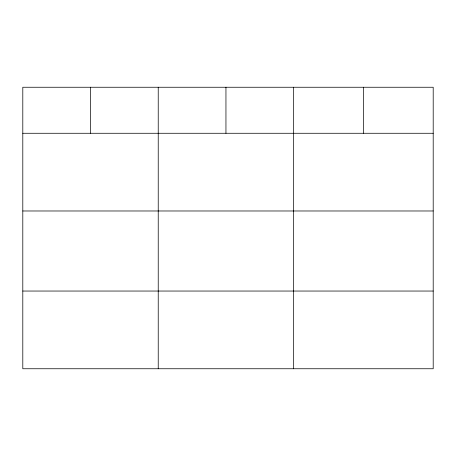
<?xml version="1.0" encoding="UTF-8"?>
<svg xmlns="http://www.w3.org/2000/svg" width="456" height="456" viewBox="0 0 456 456"><rect width="100%" height="100%" fill="white"/><g stroke="black" fill="none" stroke-linecap="round" stroke-linejoin="round"><path stroke-width="0.68" d="M433.2 210.98L433.2 87.25L22.8 87.25L22.8 368.75L433.2 368.75L433.2 210.98L22.8 210.98M22.8 133.272L433.2 133.272M22.8 291.042L433.2 291.042M363.432 87.25L363.432 133.272M293.664 87.25L293.664 368.75M225.948 87.25L225.948 133.272M158.232 87.25L158.232 368.75M90.516 87.25L90.516 133.272"/></g></svg>
